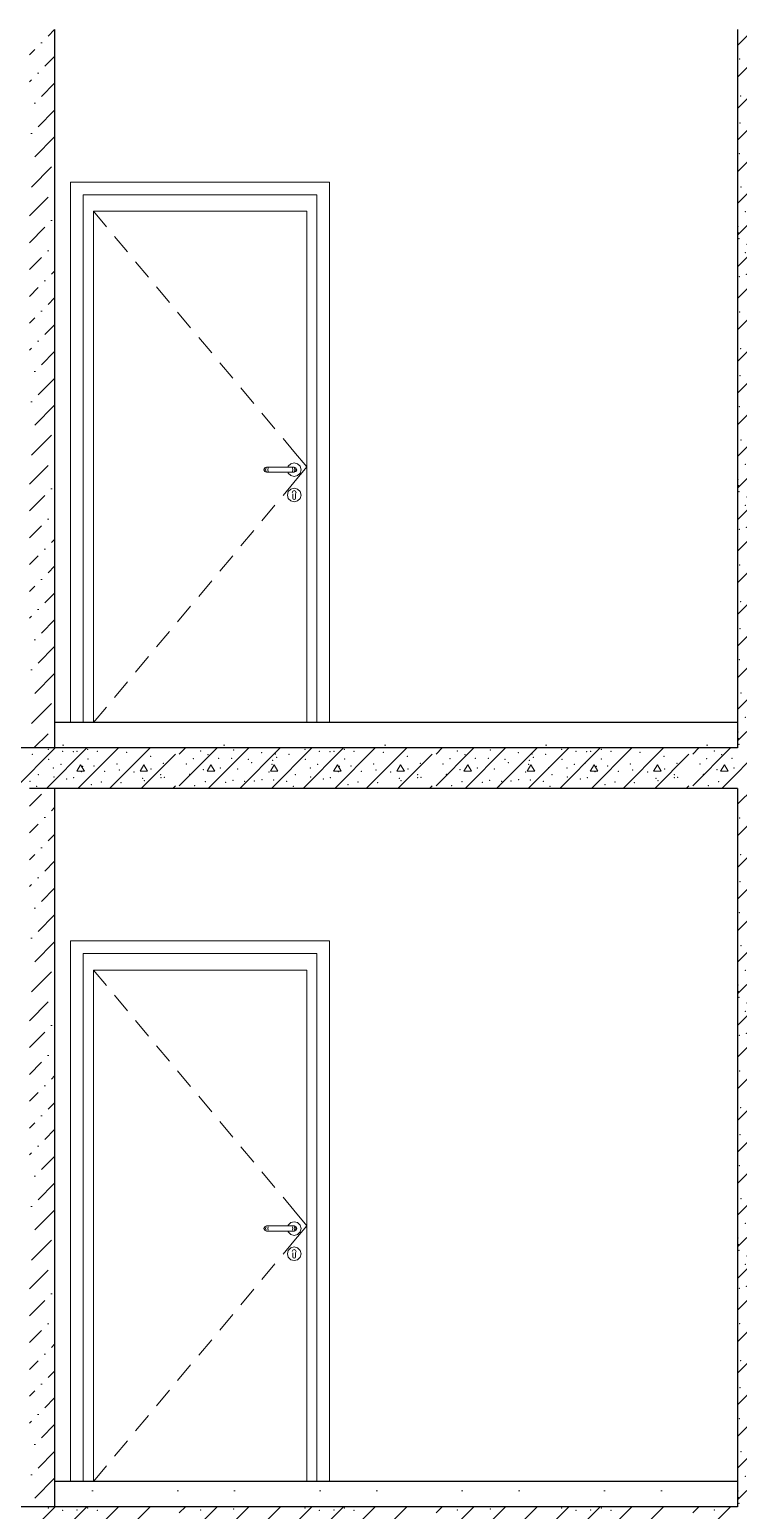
# Model space of a CAD drawing. Header units: millimetres. Extents: x 18162 to 7085488, y 72188 to 247925.
# Drawn here: x 4247714 to 4250516, y 137638 to 143493 of the extents above; entities that cross this region are included whole.
import ezdxf

# ---------------------------------------------------------------- set-up
doc = ezdxf.new("R2010")
doc.units = ezdxf.units.MM
doc.header["$MEASUREMENT"] = 0
doc.layers.add('Archicad Doors', color=7, linetype='Continuous')
doc.layers.add('Structural - Bearing', color=7, linetype='Continuous')
pattern_1 = [(45, (4294986.58, 104752.7), (-106.066, 106.066), [112.5, -37.5, 0, -37.5]), (45, (4294999.84, 104872.03), (-106.066, 106.066), [112.5, -37.5, 0, -37.5])]
pattern_2 = [(0, (4294986.6, 104752.7), (0, 1169.134), [73.125, -601.875]), (0, (4295324.1, 105337.3), (0, 1169.134), [73.125, -601.875]), (60, (4294986.6, 104752.7), (-1012.5, 584.567), [73.125, -601.875]), (60, (4295661.6, 104752.7), (-1012.5, 584.567), [73.125, -601.875]), (120, (4295059.7, 104752.7), (1012.5, 584.567), [73.125, -601.875]), (120, (4295734.7, 104752.7), (1012.5, 584.567), [73.125, -601.875]), (0, (4294986.58, 104865.2), (0, 225), [0, -225, 0, -337.5]), (45, (4295099.08, 104865.2), (-159.099, 159.099), [0, -168.75, 0, -281.25])]

# ---------------------------------------------------------------- blocks, each defined once
blk = doc.blocks.new('*X1398', base_point=(4294986.6, 104752.7))
at = {"layer": 'Structural - Bearing', "color": 7, "linetype": 'Continuous', "lineweight": 9}
for p, q in [((4250513.1, 140305.2), (4250700.6, 140492.7)), ((4250513.1, 140430.2), (4250575.6, 140492.7)), ((4250586.2, 140420), (4250571.3, 140393.9)), ((4250571.3, 140393.9), (4250601.3, 140394)), ((4250601.3, 140394), (4250586.2, 140420)), ((4250513.1, 140180.2), (4250713.1, 140380.2)), ((4250513.1, 140055.2), (4250713.1, 140255.2)), ((4250696, 140227.3), (4250711.2, 140253.3)), ((4250713.1, 140227.3), (4250696, 140227.3)), ((4250711.2, 140253.3), (4250713.1, 140249.9)), ((4250513.1, 139930.2), (4250713.1, 140130.2)), ((4250586.2, 140086.6), (4250571.3, 140060.6)), ((4250571.3, 140060.6), (4250601.3, 140060.6)), ((4250601.3, 140060.6), (4250586.2, 140086.6)), ((4250513.1, 139805.2), (4250713.1, 140005.2)), ((4250696, 139894), (4250711.2, 139920)), ((4250711.2, 139920), (4250713.1, 139916.6)), ((4250586.2, 139753.3), (4250713.1, 139880.2)), ((4250713.1, 139893.9), (4250696, 139894)), ((4250513.1, 139555.2), (4250711.2, 139753.3)), ((4250513.1, 139680.2), (4250586.2, 139753.3)), ((4250586.2, 139753.3), (4250571.3, 139727.2)), ((4250601.3, 139727.3), (4250586.2, 139753.3)), ((4250711.2, 139753.3), (4250713.1, 139755.2)), ((4250571.3, 139727.2), (4250601.3, 139727.3)), ((4250513.1, 139430.2), (4250713.1, 139630.2)), ((4250696, 139560.6), (4250711.2, 139586.6)), ((4250711.2, 139586.6), (4250713.1, 139583.2)), ((4250713.1, 139560.6), (4250696, 139560.6)), ((4250513.1, 139305.2), (4250713.1, 139505.2)), ((4250586.2, 139419.9), (4250571.3, 139393.9)), ((4250571.3, 139393.9), (4250601.3, 139393.9)), ((4250601.3, 139393.9), (4250586.2, 139419.9)), ((4250513.1, 139180.2), (4250713.1, 139380.2)), ((4250513.1, 139055.2), (4250713.1, 139255.2)), ((4250696, 139227.3), (4250711.2, 139253.3)), ((4250713.1, 139227.3), (4250696, 139227.3)), ((4250711.2, 139253.3), (4250713.1, 139249.9)), ((4250513.1, 138930.2), (4250713.1, 139130.2)), ((4250586.2, 139086.6), (4250571.3, 139060.6)), ((4250571.3, 139060.6), (4250601.3, 139060.6)), ((4250601.3, 139060.6), (4250586.2, 139086.6)), ((4250513.1, 138805.2), (4250713.1, 139005.2)), ((4250586.2, 138753.3), (4250713.1, 138880.2)), ((4250696, 138893.9), (4250711.2, 138919.9)), ((4250713.1, 138893.9), (4250696, 138893.9)), ((4250711.2, 138919.9), (4250713.1, 138916.6)), ((4250513.1, 138555.2), (4250711.2, 138753.2)), ((4250513.1, 138680.2), (4250586.2, 138753.2)), ((4250586.2, 138753.3), (4250571.3, 138727.2)), ((4250601.3, 138727.3), (4250586.2, 138753.3)), ((4250711.2, 138753.3), (4250713.1, 138755.2)), ((4250571.3, 138727.2), (4250601.3, 138727.3)), ((4250513.1, 138430.2), (4250713.1, 138630.2)), ((4250696, 138560.6), (4250711.2, 138586.6)), ((4250711.2, 138586.6), (4250713.1, 138583.2)), ((4250713.1, 138560.6), (4250696, 138560.6)), ((4250513.1, 138305.2), (4250713.1, 138505.2)), ((4250586.2, 138419.9), (4250571.3, 138393.9)), ((4250601.3, 138393.9), (4250586.2, 138419.9)), ((4250513.1, 138180.2), (4250713.1, 138380.2)), ((4250571.3, 138393.9), (4250601.3, 138393.9)), ((4250513.1, 138055.2), (4250713.1, 138255.2)), ((4250696, 138227.3), (4250711.2, 138253.3)), ((4250713.1, 138227.2), (4250696, 138227.3)), ((4250711.2, 138253.3), (4250713.1, 138249.9)), ((4250513.1, 137930.2), (4250713.1, 138130.2)), ((4250586.2, 138086.6), (4250571.3, 138060.6)), ((4250571.3, 138060.6), (4250601.3, 138060.6)), ((4250601.3, 138060.6), (4250586.2, 138086.6)), ((4250513.1, 137805.2), (4250713.1, 138005.2)), ((4250586.2, 137753.2), (4250713.1, 137880.2)), ((4250696, 137893.9), (4250711.2, 137919.9)), ((4250713.1, 137893.9), (4250696, 137893.9)), ((4250711.2, 137919.9), (4250713.1, 137916.6)), ((4250513.1, 137680.2), (4250586.2, 137753.2)), ((4250586.2, 137753.2), (4250571.3, 137727.2)), ((4250601.3, 137727.2), (4250586.2, 137753.2)), ((4250610.6, 137652.7), (4250711.2, 137753.2)), ((4250711.2, 137753.2), (4250713.1, 137755.2)), ((4250571.3, 137727.2), (4250601.3, 137727.2))]:
    blk.add_line(p, q, dxfattribs=at)
for p in [(4250586.6, 140490.7), (4250659.8, 140487.1), (4250690.9, 140483.6), (4250556.1, 140397.1), (4250570.1, 140443.6), (4250608.9, 140426.7), (4250666.4, 140399.3), (4250675.4, 140400.1), (4250520.9, 140376.1), (4250579.6, 140335.2), (4250595.7, 140368.5), (4250621.9, 140361), (4250665.5, 140372.6), (4250695.1, 140330.1), (4250582.7, 140273.4), (4250618.4, 140324.5), (4250665.6, 140289.1), (4250525.5, 140230.7), (4250581.8, 140214.2), (4250638.1, 140233.2), (4250686.1, 140260.6), (4250701.6, 140216.8), (4250560.4, 140165.7), (4250629.1, 140202.3), (4250665.6, 140180.7), (4250702.1, 140185), (4250522.6, 140124.1), (4250557.5, 140116.9), (4250603.4, 140097), (4250658.1, 140127.1), (4250689.3, 140106.5), (4250581.3, 140068.5), (4250618.1, 140086.5), (4250669.3, 140044.6), (4250694.6, 140041.2), (4250520.7, 140001.5), (4250647.4, 139997.2), (4250562.6, 139955.1), (4250575, 139939.6), (4250585.8, 139948.9), (4250655.3, 139925.7), (4250698.9, 139927.5), (4250526.1, 139870.6), (4250612.1, 139911.8), (4250587.3, 139819.1), (4250646.1, 139846.9), (4250669.4, 139859), (4250695.5, 139805.2), (4250544.1, 139773.4), (4250631.6, 139768.3), (4250514.9, 139715.1), (4250517.8, 139689.1), (4250581.8, 139715.1), (4250641.1, 139715.1), (4250674.6, 139694.5), (4250518.3, 139666.5), (4250550.9, 139644.3), (4250572, 139678.2), (4250595.7, 139663.3), (4250640.6, 139666.5), (4250661.7, 139634), (4250686.1, 139659.8), (4250543.3, 139611.4), (4250566.4, 139569.6), (4250608.9, 139607.6), (4250621.9, 139594.1), (4250702.9, 139587.6), (4250704.8, 139604.1), (4250519.6, 139516.5), (4250548.4, 139524.5), (4250595.1, 139520.6), (4250632.9, 139521.6), (4250663, 139527.1), (4250690.9, 139557.7), (4250709.3, 139525.8), (4250585.8, 139502.1), (4250586.6, 139490.7), (4250659.8, 139487.1), (4250690.9, 139483.5), (4250556.1, 139397.1), (4250570.1, 139443.6), (4250608.9, 139426.7), (4250666.4, 139399.3), (4250675.4, 139400.1), (4250520.9, 139376.1), (4250579.6, 139335.2), (4250595.7, 139368.5), (4250621.9, 139361), (4250665.5, 139372.6), (4250618.4, 139324.5), (4250665.6, 139289.1), (4250695.1, 139330), (4250525.5, 139230.7), (4250582.7, 139273.4), (4250638.1, 139233.2), (4250686.1, 139260.6), (4250701.6, 139216.8), (4250560.4, 139165.7), (4250581.8, 139214.2), (4250629.1, 139202.3), (4250665.6, 139180.7), (4250702.1, 139185), (4250522.6, 139124.1), (4250557.5, 139116.9), (4250658.1, 139127), (4250689.3, 139106.5), (4250581.3, 139068.4), (4250603.4, 139097), (4250618.1, 139086.5), (4250669.3, 139044.6), (4250694.6, 139041.2), (4250520.7, 139001.5), (4250647.4, 138997.2), (4250562.6, 138955), (4250575, 138939.6), (4250585.8, 138948.9), (4250655.3, 138925.7), (4250698.9, 138927.4), (4250526.1, 138870.6), (4250612.1, 138911.8), (4250587.3, 138819.1), (4250646.1, 138846.9), (4250669.4, 138859), (4250544.1, 138773.4), (4250631.6, 138768.3), (4250695.5, 138805.2), (4250514.9, 138715.1), (4250581.8, 138715.1), (4250641.1, 138715.1), (4250674.6, 138694.5), (4250517.8, 138689.1), (4250518.3, 138666.5), (4250550.9, 138644.3), (4250572, 138678.2), (4250595.7, 138663.3), (4250640.6, 138666.5), (4250661.7, 138634), (4250686.1, 138659.7), (4250543.3, 138611.4), (4250608.9, 138607.6), (4250621.9, 138594.1), (4250702.9, 138587.6), (4250704.8, 138604.1), (4250519.6, 138516.5), (4250548.4, 138524.5), (4250566.4, 138569.6), (4250595.1, 138520.6), (4250632.9, 138521.6), (4250663, 138527.1), (4250690.9, 138557.7), (4250709.3, 138525.8), (4250585.8, 138502.1), (4250586.6, 138490.7), (4250659.8, 138487), (4250690.9, 138483.5), (4250556.1, 138397), (4250570.1, 138443.6), (4250608.9, 138426.7), (4250666.4, 138399.3), (4250675.4, 138400.1), (4250520.9, 138376.1), (4250595.7, 138368.5), (4250621.9, 138361), (4250665.5, 138372.6), (4250579.6, 138335.2), (4250618.4, 138324.5), (4250665.6, 138289.1), (4250695.1, 138330), (4250525.5, 138230.7), (4250582.7, 138273.4), (4250638.1, 138233.1), (4250686.1, 138260.5), (4250560.4, 138165.7), (4250581.8, 138214.2), (4250629.1, 138202.3), (4250665.6, 138180.7), (4250701.6, 138216.8), (4250702.1, 138185), (4250522.6, 138124), (4250557.5, 138116.9), (4250658.1, 138127), (4250689.3, 138106.5), (4250581.3, 138068.4), (4250603.4, 138097), (4250618.1, 138086.5), (4250520.7, 138001.5), (4250647.4, 137997.2), (4250669.3, 138044.6), (4250694.6, 138041.2), (4250562.6, 137955), (4250575, 137939.6), (4250585.8, 137948.9), (4250526.1, 137870.6), (4250612.1, 137911.8), (4250655.3, 137925.7), (4250698.9, 137927.4), (4250587.3, 137819), (4250646.1, 137846.9), (4250669.4, 137859), (4250544.1, 137773.4), (4250631.6, 137768.3), (4250695.5, 137805.1), (4250514.9, 137715.1), (4250581.8, 137715.1), (4250641.1, 137715.1), (4250517.8, 137689), (4250518.3, 137666.5), (4250572, 137678.2), (4250595.7, 137663.3), (4250640.6, 137666.5), (4250674.6, 137694.5), (4250686.1, 137659.7)]:
    blk.add_point(p, dxfattribs=at)
blk = doc.blocks.new('*X1400', base_point=(4294986.6, 104752.7))
at = {"layer": 'Structural - Bearing', "color": 7, "linetype": 'Continuous', "lineweight": 9}
for p, q in [((4247655.3, 137492.7), (4247815.3, 137652.7)), ((4247780.3, 137492.7), (4247940.3, 137652.7)), ((4247905.3, 137492.7), (4248065.3, 137652.7)), ((4248030.3, 137492.7), (4248190.3, 137652.7)), ((4248305.9, 137628.2), (4248330.4, 137652.7)), ((4248305.9, 137503.2), (4248455.4, 137652.7)), ((4248420.4, 137492.7), (4248580.4, 137652.7)), ((4248545.4, 137492.7), (4248705.4, 137652.7)), ((4248670.4, 137492.7), (4248830.4, 137652.7)), ((4248795.4, 137492.7), (4248955.4, 137652.7)), ((4248920.4, 137492.7), (4249080.4, 137652.7)), ((4249045.4, 137492.7), (4249205.4, 137652.7)), ((4249321, 137628.2), (4249345.5, 137652.7)), ((4249321, 137503.2), (4249470.5, 137652.7)), ((4249435.5, 137492.7), (4249595.5, 137652.7)), ((4249560.5, 137492.7), (4249720.5, 137652.7)), ((4249685.5, 137492.7), (4249845.5, 137652.7)), ((4249810.5, 137492.7), (4249970.5, 137652.7)), ((4249935.5, 137492.7), (4250095.5, 137652.7)), ((4250060.5, 137492.7), (4250220.5, 137652.7)), ((4250336.2, 137628.2), (4250360.6, 137652.7)), ((4250336.2, 137503.2), (4250485.6, 137652.7))]:
    blk.add_line(p, q, dxfattribs=at)
for p in [(4247787.5, 137647.2), (4247844.2, 137639.1), (4247902, 137639.6), (4247943.8, 137647.3), (4247982, 137639.1), (4248390.6, 137640.4), (4248520.7, 137644.3), (4248802.6, 137647.2), (4248859.4, 137639.1), (4248917.2, 137639.6), (4248958.9, 137647.3), (4248997.2, 137639.1), (4249405.7, 137640.4), (4249535.8, 137644.3), (4249817.7, 137647.2), (4249874.5, 137639.1), (4249932.3, 137639.6), (4249974, 137647.3), (4250012.3, 137639.1), (4250420.9, 137640.4)]:
    blk.add_point(p, dxfattribs=at)
blk = doc.blocks.new('*X1411', base_point=(4294986.6, 104752.7))
at = {"layer": 'Structural - Bearing', "color": 7, "linetype": 'Continuous', "lineweight": 9}
for p, q in [((4250513.1, 143305.3), (4250700.5, 143492.7)), ((4250513.1, 143430.3), (4250575.5, 143492.7)), ((4250513.1, 143180.3), (4250713.1, 143380.3)), ((4250586.2, 143420), (4250571.3, 143394)), ((4250571.3, 143394), (4250601.3, 143394)), ((4250601.3, 143394), (4250586.2, 143420)), ((4250513.1, 143055.3), (4250713.1, 143255.3)), ((4250696, 143227.3), (4250711.2, 143253.3)), ((4250713.1, 143227.3), (4250696, 143227.3)), ((4250711.2, 143253.3), (4250713.1, 143250)), ((4250513.1, 142930.3), (4250713.1, 143130.3)), ((4250586.2, 143086.7), (4250571.3, 143060.6)), ((4250601.3, 143060.7), (4250586.2, 143086.7)), ((4250571.3, 143060.6), (4250601.3, 143060.7)), ((4250513.1, 142805.3), (4250713.1, 143005.3)), ((4250696, 142894), (4250711.2, 142920)), ((4250711.2, 142920), (4250713.1, 142916.6)), ((4250586.2, 142753.3), (4250713.1, 142880.3)), ((4250713.1, 142894), (4250696, 142894)), ((4250513.1, 142555.2), (4250711.2, 142753.3)), ((4250513.1, 142680.2), (4250586.2, 142753.3)), ((4250586.2, 142753.3), (4250571.3, 142727.3)), ((4250601.3, 142727.3), (4250586.2, 142753.3)), ((4250711.2, 142753.3), (4250713.1, 142755.3)), ((4250571.3, 142727.3), (4250601.3, 142727.3)), ((4250513.1, 142430.2), (4250713.1, 142630.2)), ((4250696, 142560.7), (4250711.2, 142586.7)), ((4250713.1, 142560.6), (4250696, 142560.7)), ((4250711.2, 142586.7), (4250713.1, 142583.3)), ((4250513.1, 142305.2), (4250713.1, 142505.2)), ((4250513.1, 142180.2), (4250713.1, 142380.2)), ((4250586.2, 142420), (4250571.3, 142394)), ((4250571.3, 142394), (4250601.3, 142394)), ((4250601.3, 142394), (4250586.2, 142420)), ((4250513.1, 142055.2), (4250713.1, 142255.2)), ((4250696, 142227.3), (4250711.2, 142253.3)), ((4250713.1, 142227.3), (4250696, 142227.3)), ((4250711.2, 142253.3), (4250713.1, 142250)), ((4250513.1, 141930.2), (4250713.1, 142130.2)), ((4250586.2, 142086.7), (4250571.3, 142060.6)), ((4250601.3, 142060.7), (4250586.2, 142086.7)), ((4250571.3, 142060.6), (4250601.3, 142060.7)), ((4250513.1, 141805.2), (4250713.1, 142005.2)), ((4250696, 141894), (4250711.2, 141920)), ((4250711.2, 141920), (4250713.1, 141916.6)), ((4250586.2, 141753.3), (4250713.1, 141880.2)), ((4250713.1, 141894), (4250696, 141894)), ((4250513.1, 141555.2), (4250711.2, 141753.3)), ((4250513.1, 141680.2), (4250586.2, 141753.3)), ((4250586.2, 141753.3), (4250571.3, 141727.3)), ((4250601.3, 141727.3), (4250586.2, 141753.3)), ((4250711.2, 141753.3), (4250713.1, 141755.2)), ((4250571.3, 141727.3), (4250601.3, 141727.3)), ((4250513.1, 141430.2), (4250713.1, 141630.2)), ((4250696, 141560.6), (4250711.2, 141586.6)), ((4250713.1, 141560.6), (4250696, 141560.6)), ((4250711.2, 141586.6), (4250713.1, 141583.3)), ((4250513.1, 141305.2), (4250713.1, 141505.2)), ((4250586.2, 141420), (4250571.3, 141393.9)), ((4250571.3, 141393.9), (4250601.3, 141394)), ((4250601.3, 141394), (4250586.2, 141420)), ((4250513.1, 141180.2), (4250713.1, 141380.2)), ((4250513.1, 141055.2), (4250713.1, 141255.2)), ((4250696, 141227.3), (4250711.2, 141253.3)), ((4250713.1, 141227.3), (4250696, 141227.3)), ((4250711.2, 141253.3), (4250713.1, 141249.9)), ((4250513.1, 140930.2), (4250713.1, 141130.2)), ((4250586.2, 141086.6), (4250571.3, 141060.6)), ((4250571.3, 141060.6), (4250601.3, 141060.6)), ((4250601.3, 141060.6), (4250586.2, 141086.6)), ((4250513.1, 140805.2), (4250713.1, 141005.2)), ((4250696, 140894), (4250711.2, 140920)), ((4250711.2, 140920), (4250713.1, 140916.6)), ((4250586.2, 140753.3), (4250713.1, 140880.2)), ((4250713.1, 140894), (4250696, 140894)), ((4250513.1, 140680.2), (4250586.2, 140753.3)), ((4250586.2, 140753.3), (4250571.3, 140727.3)), ((4250601.3, 140727.3), (4250586.2, 140753.3)), ((4250610.6, 140652.7), (4250711.2, 140753.3)), ((4250711.2, 140753.3), (4250713.1, 140755.2)), ((4250571.3, 140727.3), (4250601.3, 140727.3))]:
    blk.add_line(p, q, dxfattribs=at)
for p in [(4250586.6, 143490.8), (4250570.1, 143443.7), (4250659.8, 143487.1), (4250690.9, 143483.6), (4250520.9, 143376.2), (4250556.1, 143397.1), (4250608.9, 143426.7), (4250666.4, 143399.4), (4250675.4, 143400.2), (4250579.6, 143335.3), (4250595.7, 143368.6), (4250618.4, 143324.6), (4250621.9, 143361.1), (4250665.5, 143372.7), (4250695.1, 143330.1), (4250582.7, 143273.4), (4250665.6, 143289.2), (4250686.1, 143260.6), (4250525.5, 143230.8), (4250581.8, 143214.3), (4250629.1, 143202.4), (4250638.1, 143233.2), (4250701.6, 143216.8), (4250560.4, 143165.7), (4250665.6, 143180.8), (4250702.1, 143185.1), (4250522.6, 143124.1), (4250557.5, 143117), (4250603.4, 143097.1), (4250618.1, 143086.6), (4250658.1, 143127.1), (4250689.3, 143106.6), (4250581.3, 143068.5), (4250669.3, 143044.7), (4250694.6, 143041.3), (4250520.7, 143001.6), (4250647.4, 142997.3), (4250562.6, 142955.1), (4250575, 142939.7), (4250585.8, 142948.9), (4250612.1, 142911.8), (4250655.3, 142925.8), (4250698.9, 142927.5), (4250526.1, 142870.6), (4250646.1, 142846.9), (4250669.4, 142859.1), (4250587.3, 142819.1), (4250695.5, 142805.2), (4250544.1, 142773.5), (4250631.6, 142768.3), (4250514.9, 142715.2), (4250517.8, 142689.1), (4250572, 142678.3), (4250581.8, 142715.2), (4250641.1, 142715.2), (4250674.6, 142694.6), (4250518.3, 142666.6), (4250550.9, 142644.4), (4250595.7, 142663.4), (4250640.6, 142666.6), (4250661.7, 142634.1), (4250686.1, 142659.8), (4250543.3, 142611.5), (4250566.4, 142569.7), (4250608.9, 142607.6), (4250621.9, 142594.1), (4250690.9, 142557.8), (4250702.9, 142587.7), (4250704.8, 142604.1), (4250519.6, 142516.5), (4250548.4, 142524.6), (4250585.8, 142502.1), (4250595.1, 142520.7), (4250632.9, 142521.7), (4250663, 142527.2), (4250709.3, 142525.9), (4250570.1, 142443.7), (4250586.6, 142490.8), (4250659.8, 142487.1), (4250690.9, 142483.6), (4250556.1, 142397.1), (4250608.9, 142426.7), (4250666.4, 142399.3), (4250675.4, 142400.1), (4250520.9, 142376.2), (4250579.6, 142335.2), (4250595.7, 142368.5), (4250618.4, 142324.6), (4250621.9, 142361), (4250665.5, 142372.6), (4250695.1, 142330.1), (4250582.7, 142273.4), (4250665.6, 142289.1), (4250525.5, 142230.8), (4250581.8, 142214.2), (4250638.1, 142233.2), (4250686.1, 142260.6), (4250701.6, 142216.8), (4250560.4, 142165.7), (4250629.1, 142202.3), (4250665.6, 142180.8), (4250702.1, 142185), (4250522.6, 142124.1), (4250557.5, 142116.9), (4250603.4, 142097.1), (4250618.1, 142086.6), (4250658.1, 142127.1), (4250689.3, 142106.5), (4250581.3, 142068.5), (4250669.3, 142044.6), (4250694.6, 142041.2), (4250520.7, 142001.5), (4250647.4, 141997.2), (4250562.6, 141955.1), (4250575, 141939.6), (4250585.8, 141948.9), (4250612.1, 141911.8), (4250655.3, 141925.7), (4250698.9, 141927.5), (4250526.1, 141870.6), (4250669.4, 141859.1), (4250587.3, 141819.1), (4250646.1, 141846.9), (4250695.5, 141805.2), (4250544.1, 141773.5), (4250631.6, 141768.3), (4250514.9, 141715.2), (4250517.8, 141689.1), (4250572, 141678.2), (4250581.8, 141715.2), (4250641.1, 141715.2), (4250674.6, 141694.6), (4250518.3, 141666.5), (4250550.9, 141644.3), (4250595.7, 141663.3), (4250640.6, 141666.5), (4250661.7, 141634), (4250686.1, 141659.8), (4250543.3, 141611.5), (4250566.4, 141569.6), (4250608.9, 141607.6), (4250621.9, 141594.1), (4250702.9, 141587.7), (4250704.8, 141604.1), (4250519.6, 141516.5), (4250548.4, 141524.6), (4250585.8, 141502.1), (4250595.1, 141520.7), (4250632.9, 141521.7), (4250663, 141527.2), (4250690.9, 141557.8), (4250709.3, 141525.9), (4250570.1, 141443.7), (4250586.6, 141490.7), (4250659.8, 141487.1), (4250690.9, 141483.6), (4250556.1, 141397.1), (4250608.9, 141426.7), (4250666.4, 141399.3), (4250675.4, 141400.1), (4250520.9, 141376.1), (4250579.6, 141335.2), (4250595.7, 141368.5), (4250618.4, 141324.5), (4250621.9, 141361), (4250665.5, 141372.6), (4250695.1, 141330.1), (4250582.7, 141273.4), (4250665.6, 141289.1), (4250525.5, 141230.7), (4250581.8, 141214.2), (4250638.1, 141233.2), (4250686.1, 141260.6), (4250701.6, 141216.8), (4250560.4, 141165.7), (4250629.1, 141202.3), (4250665.6, 141180.7), (4250702.1, 141185), (4250522.6, 141124.1), (4250557.5, 141116.9), (4250603.4, 141097), (4250658.1, 141127.1), (4250689.3, 141106.5), (4250581.3, 141068.5), (4250618.1, 141086.5), (4250669.3, 141044.6), (4250694.6, 141041.2), (4250520.7, 141001.5), (4250647.4, 140997.2), (4250562.6, 140955.1), (4250575, 140939.6), (4250585.8, 140948.9), (4250655.3, 140925.7), (4250698.9, 140927.5), (4250526.1, 140870.6), (4250612.1, 140911.8), (4250669.4, 140859), (4250587.3, 140819.1), (4250646.1, 140846.9), (4250695.5, 140805.2), (4250544.1, 140773.5), (4250631.6, 140768.3), (4250514.9, 140715.2), (4250517.8, 140689.1), (4250581.8, 140715.2), (4250641.1, 140715.2), (4250674.6, 140694.5), (4250518.3, 140666.5), (4250572, 140678.2), (4250595.7, 140663.3), (4250640.6, 140666.5), (4250686.1, 140659.8)]:
    blk.add_point(p, dxfattribs=at)
blk = doc.blocks.new('*X1413', base_point=(4294986.6, 104752.7))
at = {"layer": 'Structural - Bearing', "color": 7, "linetype": 'Continuous', "lineweight": 9}
for p, q in [((4247655.2, 140492.7), (4247815.2, 140652.7)), ((4247780.2, 140492.7), (4247940.2, 140652.7)), ((4247905.2, 140492.7), (4248065.2, 140652.7)), ((4248030.2, 140492.7), (4248190.2, 140652.7)), ((4248155.2, 140492.7), (4248290.8, 140628.3)), ((4248305.9, 140628.3), (4248330.3, 140652.7)), ((4248305.9, 140503.3), (4248455.3, 140652.7)), ((4248420.3, 140492.7), (4248580.3, 140652.7)), ((4248545.3, 140492.7), (4248705.3, 140652.7)), ((4248670.3, 140492.7), (4248830.3, 140652.7)), ((4248795.3, 140492.7), (4248955.3, 140652.7)), ((4248920.3, 140492.7), (4249080.3, 140652.7)), ((4249045.3, 140492.7), (4249205.3, 140652.7)), ((4249170.3, 140492.7), (4249305.9, 140628.3)), ((4249321, 140628.3), (4249345.5, 140652.7)), ((4249321, 140503.3), (4249470.5, 140652.7)), ((4249435.5, 140492.7), (4249595.5, 140652.7)), ((4249560.5, 140492.7), (4249720.5, 140652.7)), ((4249685.5, 140492.7), (4249845.5, 140652.7)), ((4249810.5, 140492.7), (4249970.5, 140652.7)), ((4249935.5, 140492.7), (4250095.5, 140652.7)), ((4250060.5, 140492.7), (4250220.5, 140652.7)), ((4250185.5, 140492.7), (4250321, 140628.3)), ((4250336.2, 140628.3), (4250360.6, 140652.7)), ((4250336.2, 140503.3), (4250485.6, 140652.7)), ((4250450.6, 140492.7), (4250610.6, 140652.7)), ((4247900.7, 140560.6), (4247915.8, 140586.6)), ((4247915.8, 140586.6), (4247930.7, 140560.6)), ((4248150.7, 140560.6), (4248165.8, 140586.6)), ((4248165.8, 140586.6), (4248180.7, 140560.6)), ((4248415.8, 140560.6), (4248430.9, 140586.6)), ((4248430.9, 140586.6), (4248445.8, 140560.6)), ((4248665.8, 140560.6), (4248680.9, 140586.6)), ((4248680.9, 140586.6), (4248695.8, 140560.6)), ((4248915.8, 140560.6), (4248930.9, 140586.6)), ((4248930.9, 140586.6), (4248945.8, 140560.6)), ((4249165.8, 140560.6), (4249180.9, 140586.6)), ((4249180.9, 140586.6), (4249195.8, 140560.6)), ((4249430.9, 140560.6), (4249446, 140586.6)), ((4249446, 140586.6), (4249460.9, 140560.6)), ((4249680.9, 140560.6), (4249696, 140586.6)), ((4249696, 140586.6), (4249710.9, 140560.6)), ((4249930.9, 140560.6), (4249946, 140586.6)), ((4249946, 140586.6), (4249960.9, 140560.6)), ((4250180.9, 140560.6), (4250196, 140586.6)), ((4250196, 140586.6), (4250210.9, 140560.6)), ((4250446, 140560.6), (4250461.2, 140586.6)), ((4250461.2, 140586.6), (4250476.1, 140560.6)), ((4247930.7, 140560.6), (4247900.7, 140560.6)), ((4248180.7, 140560.6), (4248150.7, 140560.6)), ((4248445.8, 140560.6), (4248415.8, 140560.6)), ((4248695.8, 140560.6), (4248665.8, 140560.6)), ((4248945.8, 140560.6), (4248915.8, 140560.6)), ((4249195.8, 140560.6), (4249165.8, 140560.6)), ((4249460.9, 140560.6), (4249430.9, 140560.6)), ((4249710.9, 140560.6), (4249680.9, 140560.6)), ((4249960.9, 140560.6), (4249930.9, 140560.6)), ((4250210.9, 140560.6), (4250180.9, 140560.6)), ((4250476.1, 140560.6), (4250446, 140560.6)), ((4248280.2, 140492.7), (4248290.8, 140503.3)), ((4249295.3, 140492.7), (4249305.9, 140503.3)), ((4250310.5, 140492.7), (4250321, 140503.3))]:
    blk.add_line(p, q, dxfattribs=at)
for p in [(4247724.3, 140627.3), (4247787.5, 140647.3), (4247844.2, 140639.2), (4247886.6, 140638.1), (4247902, 140639.6), (4247943.8, 140647.4), (4247982, 140639.2), (4248097.5, 140635), (4248390.6, 140640.5), (4248419.8, 140625.9), (4248520.7, 140644.3), (4248631.4, 140634), (4248685.4, 140628.8), (4248739.4, 140627.3), (4248802.6, 140647.3), (4248859.4, 140639.2), (4248901.7, 140638.1), (4248917.2, 140639.6), (4248958.9, 140647.4), (4248997.2, 140639.2), (4249112.6, 140635), (4249405.7, 140640.5), (4249434.9, 140625.9), (4249535.8, 140644.3), (4249646.6, 140634), (4249700.5, 140628.8), (4249754.6, 140627.3), (4249817.7, 140647.3), (4249874.5, 140639.2), (4249916.8, 140638.1), (4249932.3, 140639.6), (4249974, 140647.4), (4250012.3, 140639.2), (4250127.7, 140635), (4250420.9, 140640.5), (4250450.1, 140625.9), (4247736.7, 140574.2), (4247789.2, 140607.2), (4247808.2, 140573.5), (4247837.8, 140587.7), (4247879, 140591.5), (4247924.1, 140579.9), (4247944.5, 140608.8), (4247969.2, 140581.8), (4248059.1, 140589.6), (4248068.8, 140564.9), (4248192.6, 140619.5), (4248194.5, 140569.6), (4248243.4, 140591.5), (4248334, 140588.9), (4248361, 140610.4), (4248400.9, 140567.1), (4248461.3, 140611.8), (4248468.5, 140572.9), (4248513, 140611.5), (4248536.1, 140569.6), (4248578.7, 140607.6), (4248591.6, 140594.1), (4248672.6, 140587.7), (4248674.5, 140604.1), (4248690.4, 140615.3), (4248751.8, 140574.2), (4248804.3, 140607.2), (4248823.3, 140573.5), (4248852.9, 140587.7), (4248894.1, 140591.5), (4248939.2, 140579.9), (4248959.6, 140608.8), (4248984.3, 140581.8), (4249074.3, 140589.6), (4249083.9, 140564.9), (4249207.7, 140619.5), (4249209.6, 140569.6), (4249258.6, 140591.5), (4249349.1, 140588.9), (4249376.1, 140610.4), (4249416, 140567.1), (4249476.4, 140611.8), (4249483.7, 140572.9), (4249528.1, 140611.5), (4249551.3, 140569.6), (4249593.8, 140607.6), (4249606.8, 140594.1), (4249687.8, 140587.7), (4249689.7, 140604.1), (4249705.6, 140615.3), (4249766.9, 140574.2), (4249819.5, 140607.2), (4249838.4, 140573.5), (4249868, 140587.7), (4249909.3, 140591.5), (4249954.3, 140579.9), (4249974.7, 140608.8), (4249999.5, 140581.8), (4250089.4, 140589.6), (4250099, 140564.9), (4250222.8, 140619.5), (4250224.8, 140569.6), (4250273.7, 140591.5), (4250364.2, 140588.9), (4250391.2, 140610.4), (4250431.2, 140567.1), (4250491.5, 140611.8), (4250498.8, 140572.9), (4247715, 140520.4), (4247748.9, 140546.5), (4247809.9, 140538.3), (4247860.6, 140529.5), (4247888.2, 140535.6), (4247918.9, 140559.3), (4247958.4, 140507.5), (4247997.8, 140517.6), (4248010.8, 140560.6), (4248075.1, 140516), (4248127.1, 140557.6), (4248161, 140532.9), (4248167.8, 140523.7), (4248232.7, 140546.9), (4248232.9, 140535.1), (4248246.6, 140536.1), (4248346.9, 140548.5), (4248408.5, 140519.1), (4248489.3, 140516.5), (4248518.1, 140524.6), (4248564.8, 140520.6), (4248602.7, 140521.6), (4248632.7, 140527.1), (4248660.6, 140557.7), (4248679.1, 140525.8), (4248730.2, 140520.4), (4248764.1, 140546.5), (4248825, 140538.3), (4248875.7, 140529.5), (4248903.4, 140535.6), (4248934.1, 140559.3), (4248973.5, 140507.5), (4249013, 140517.6), (4249026, 140560.6), (4249090.2, 140516), (4249142.2, 140557.6), (4249176.1, 140532.9), (4249183, 140523.7), (4249247.9, 140546.9), (4249248, 140535.1), (4249261.8, 140536.1), (4249362.1, 140548.5), (4249423.6, 140519.1), (4249504.5, 140516.5), (4249533.2, 140524.6), (4249580, 140520.6), (4249617.8, 140521.6), (4249647.8, 140527.1), (4249675.8, 140557.7), (4249694.2, 140525.8), (4249745.3, 140520.4), (4249779.2, 140546.5), (4249840.1, 140538.3), (4249890.9, 140529.5), (4249918.5, 140535.6), (4249949.2, 140559.3), (4249988.7, 140507.5), (4250028.1, 140517.6), (4250041.1, 140560.6), (4250105.4, 140516), (4250157.4, 140557.6), (4250191.2, 140532.9), (4250198.1, 140523.7), (4250263, 140546.9), (4250263.1, 140535.1), (4250276.9, 140536.1), (4250377.2, 140548.5), (4250438.7, 140519.1), (4247741.6, 140500.9), (4248367, 140503.7), (4248555.6, 140502.1), (4248756.8, 140500.9), (4249382.2, 140503.7), (4249570.7, 140502.1), (4249771.9, 140500.9), (4250397.3, 140503.7)]:
    blk.add_point(p, dxfattribs=at)

msp = doc.modelspace()

# ---------------------------------------------------------------- hatches: boundary and pattern name
at = {"layer": 'Structural - Bearing', "linetype": 'Continuous', "lineweight": 9}
h = msp.add_hatch(dxfattribs=at)
h.set_pattern_fill('Dot___Dashed_0003', style=0, pattern_type=2)
h.set_pattern_definition(pattern_1)
h.paths.add_polyline_path([(4247813.1, 143492.7), (4247713.1, 143492.7), (4247713.1, 140652.7), (4247813.1, 140652.7)])
h = msp.add_hatch(dxfattribs=at)
h.set_pattern_fill('Lightweight_Concrete_0003', style=0, pattern_type=2)
h.set_pattern_definition(pattern_2)
h.paths.add_polyline_path([(4247813.1, 140652.7), (4250513.1, 140652.7), (4250513.1, 140752.7), (4247813.1, 140752.7)])
h = msp.add_hatch(dxfattribs=at)
h.set_pattern_fill('Dot___Dashed_0003', style=0, pattern_type=2)
h.set_pattern_definition(pattern_1)
h.paths.add_polyline_path([(4247813.1, 140492.7), (4247713.1, 140492.7), (4247713.1, 137652.7), (4247813.1, 137652.7)])
h = msp.add_hatch(dxfattribs=at)
h.set_pattern_fill('Lightweight_Concrete_0003', style=0, pattern_type=2)
h.set_pattern_definition(pattern_2)
h.paths.add_polyline_path([(4247813.1, 137652.7), (4250513.1, 137652.7), (4250513.1, 137752.7), (4247813.1, 137752.7)])

# ---------------------------------------------------------------- linework, layer by layer
at = {"layer": 'Archicad Doors', "color": 7, "linetype": 'Continuous', "lineweight": 9}
for p, q in [((4247876.1, 140752.7), (4247876.1, 142889.7)), ((4247876.1, 142889.7), (4248900.1, 142889.7)), ((4248900.1, 142889.7), (4248900.1, 140752.7)), ((4247926.1, 142839.7), (4247926.1, 140752.7)), ((4248850.1, 142839.7), (4247926.1, 142839.7)), ((4248850.1, 140752.7), (4248850.1, 142839.7)), ((4247966.1, 142774.7), (4248017.4, 142713.3)), ((4248810.1, 142774.7), (4247966.1, 142774.7)), ((4247966.1, 142774.7), (4247966.1, 140752.7)), ((4248810.1, 140752.7), (4248810.1, 142774.7)), ((4248049.4, 142674.9), (4248100.7, 142613.5)), ((4248132.7, 142575.1), (4248184, 142513.7)), ((4248216, 142475.3), (4248267.3, 142413.9)), ((4248299.3, 142375.5), (4248350.6, 142314.1)), ((4248382.7, 142275.7), (4248433.9, 142214.3)), ((4248466, 142175.9), (4248517.2, 142114.5)), ((4248549.3, 142076.1), (4248600.5, 142014.7)), ((4248632.6, 141976.3), (4248683.9, 141914.9)), ((4248715.9, 141876.5), (4248758.8, 141825.1)), ((4248758.8, 141825.1), (4248810.1, 141763.7)), ((4248643, 141759.8), (4248640.1, 141752.7)), ((4248640.1, 141752.7), (4248643, 141745.6)), ((4248644.6, 141759.8), (4248641.8, 141752.7)), ((4248641.8, 141752.7), (4248644.6, 141745.6)), ((4248650.1, 141762.7), (4248643, 141759.8)), ((4248643, 141745.6), (4248650.1, 141742.7)), ((4248649.4, 141759.8), (4248647.3, 141752.7)), ((4248647.3, 141752.7), (4248649.4, 141745.6)), ((4248651.2, 141762.7), (4248650.1, 141762.7)), ((4248651.2, 141742.7), (4248650.1, 141742.7)), ((4248654.5, 141762.7), (4248651.2, 141762.7)), ((4248654.5, 141742.7), (4248651.2, 141742.7)), ((4248659.4, 141762.7), (4248654.5, 141762.7)), ((4248659.4, 141742.7), (4248654.5, 141742.7)), ((4248656.6, 141759.8), (4248655.5, 141752.7)), ((4248655.5, 141752.7), (4248656.6, 141745.6)), ((4248665.1, 141762.7), (4248659.4, 141762.7)), ((4248665.1, 141742.7), (4248659.4, 141742.7)), ((4248745.1, 141762.7), (4248665.1, 141762.7)), ((4248745.1, 141742.7), (4248665.1, 141742.7)), ((4248735.8, 141762.7), (4248736.7, 141766.2)), ((4248736.7, 141739.2), (4248735.8, 141742.7)), ((4248736.7, 141766.2), (4248746.6, 141776.1)), ((4248746.6, 141729.3), (4248736.7, 141739.2)), ((4248750.8, 141762.7), (4248745.1, 141762.7)), ((4248750.8, 141742.7), (4248745.1, 141742.7)), ((4248746.6, 141776.1), (4248760.1, 141779.7)), ((4248755.7, 141762.7), (4248750.8, 141762.7)), ((4248755.7, 141742.7), (4248750.8, 141742.7)), ((4248753.6, 141759.8), (4248754.7, 141752.7)), ((4248754.7, 141752.7), (4248753.6, 141745.6)), ((4248759, 141762.7), (4248755.7, 141762.7)), ((4248759, 141742.7), (4248755.7, 141742.7)), ((4248758.8, 141702.3), (4248810.1, 141763.7)), ((4248760.1, 141762.7), (4248759, 141762.7)), ((4248760.1, 141742.7), (4248759, 141742.7)), ((4248760.1, 141779.7), (4248773.6, 141776.1)), ((4248760.1, 141762.7), (4248767.2, 141759.8)), ((4248767.2, 141745.6), (4248760.1, 141742.7)), ((4248760.8, 141759.8), (4248762.9, 141752.7)), ((4248762.9, 141752.7), (4248760.8, 141745.6)), ((4248765.6, 141759.8), (4248768.4, 141752.7)), ((4248768.4, 141752.7), (4248765.6, 141745.6)), ((4248767.2, 141759.8), (4248770.1, 141752.7)), ((4248770.1, 141752.7), (4248767.2, 141745.6)), ((4248773.6, 141776.1), (4248783.5, 141766.2)), ((4248783.5, 141739.2), (4248773.6, 141729.3)), ((4248783.5, 141766.2), (4248787.1, 141752.7)), ((4248787.1, 141752.7), (4248783.5, 141739.2)), ((4248715.9, 141650.9), (4248758.8, 141702.3)), ((4248736.7, 141666.2), (4248746.6, 141676.1)), ((4248760.1, 141725.7), (4248746.6, 141729.3)), ((4248746.6, 141676.1), (4248760.1, 141679.7)), ((4248773.6, 141729.3), (4248760.1, 141725.7)), ((4248760.1, 141679.7), (4248773.6, 141676.1)), ((4248773.6, 141676.1), (4248783.5, 141666.2)), ((4248733.1, 141652.7), (4248736.7, 141666.2)), ((4248736.7, 141639.2), (4248733.1, 141652.7)), ((4248746.6, 141629.3), (4248736.7, 141639.2)), ((4248760.1, 141625.7), (4248746.6, 141629.3)), ((4248752.6, 141662.4), (4248753.4, 141664.3)), ((4248753.4, 141664.3), (4248754.7, 141667.8)), ((4248754.7, 141667.8), (4248760.1, 141670.1)), ((4248755.1, 141655.6), (4248755.1, 141657.1)), ((4248755.1, 141655.6), (4248755.1, 141652.7)), ((4248755.1, 141652.7), (4248755.1, 141649.8)), ((4248755.1, 141649.8), (4248755.1, 141644)), ((4248755.1, 141644), (4248755.1, 141640.2)), ((4248756.6, 141636.7), (4248755.1, 141640.2)), ((4248760.1, 141635.2), (4248756.6, 141636.7)), ((4248760.1, 141670.1), (4248765.5, 141667.8)), ((4248763.6, 141636.7), (4248760.1, 141635.2)), ((4248773.6, 141629.3), (4248760.1, 141625.7)), ((4248765.1, 141640.2), (4248763.6, 141636.7)), ((4248767.6, 141662.4), (4248765.1, 141657.1)), ((4248765.1, 141657.1), (4248765.1, 141655.6)), ((4248765.1, 141655.6), (4248765.1, 141652.7)), ((4248765.1, 141652.7), (4248765.1, 141649.8)), ((4248765.1, 141649.8), (4248765.1, 141644)), ((4248765.1, 141644), (4248765.1, 141640.2)), ((4248765.5, 141667.8), (4248766.8, 141664.3)), ((4248766.8, 141664.3), (4248767.6, 141662.4)), ((4248783.5, 141639.2), (4248773.6, 141629.3)), ((4248783.5, 141666.2), (4248787.1, 141652.7)), ((4248787.1, 141652.7), (4248783.5, 141639.2)), ((4248632.6, 141551.1), (4248683.9, 141612.5)), ((4248549.3, 141451.3), (4248600.5, 141512.7)), ((4248466, 141351.5), (4248517.2, 141412.9)), ((4248382.7, 141251.7), (4248433.9, 141313.1)), ((4248299.3, 141151.9), (4248350.6, 141213.3)), ((4248216, 141052.1), (4248267.3, 141113.5)), ((4248132.7, 140952.3), (4248184, 141013.7)), ((4248049.4, 140852.5), (4248100.7, 140913.9)), ((4247966.1, 140752.7), (4248017.4, 140814.1)), ((4247876.1, 137752.7), (4247876.1, 139889.7)), ((4247876.1, 139889.7), (4248900.1, 139889.7)), ((4248900.1, 139889.7), (4248900.1, 137752.7)), ((4247926.1, 139839.7), (4247926.1, 137752.7)), ((4248850.1, 139839.7), (4247926.1, 139839.7)), ((4248850.1, 137752.7), (4248850.1, 139839.7)), ((4247966.1, 139774.7), (4248017.4, 139713.3)), ((4248810.1, 139774.7), (4247966.1, 139774.7)), ((4247966.1, 139774.7), (4247966.1, 137752.7)), ((4248810.1, 137752.7), (4248810.1, 139774.7)), ((4248049.4, 139674.9), (4248100.7, 139613.5)), ((4248132.7, 139575.1), (4248184, 139513.7)), ((4248216, 139475.3), (4248267.3, 139413.9)), ((4248299.3, 139375.5), (4248350.6, 139314.1)), ((4248382.7, 139275.7), (4248433.9, 139214.3)), ((4248466, 139175.9), (4248517.2, 139114.5)), ((4248549.3, 139076.1), (4248600.5, 139014.7)), ((4248632.6, 138976.3), (4248683.9, 138914.9)), ((4248715.9, 138876.5), (4248758.8, 138825.1)), ((4248758.8, 138825.1), (4248810.1, 138763.7)), ((4248643, 138759.8), (4248640.1, 138752.7)), ((4248640.1, 138752.7), (4248643, 138745.6)), ((4248644.6, 138759.8), (4248641.8, 138752.7)), ((4248641.8, 138752.7), (4248644.6, 138745.6)), ((4248650.1, 138762.7), (4248643, 138759.8)), ((4248649.4, 138759.8), (4248647.3, 138752.7)), ((4248647.3, 138752.7), (4248649.4, 138745.6)), ((4248651.2, 138762.7), (4248650.1, 138762.7)), ((4248654.5, 138762.7), (4248651.2, 138762.7)), ((4248659.4, 138762.7), (4248654.5, 138762.7)), ((4248656.6, 138759.8), (4248655.5, 138752.7)), ((4248655.5, 138752.7), (4248656.6, 138745.6)), ((4248665.1, 138762.7), (4248659.4, 138762.7)), ((4248745.1, 138762.7), (4248665.1, 138762.7)), ((4248735.8, 138762.7), (4248736.7, 138766.2)), ((4248736.7, 138766.2), (4248746.6, 138776.1)), ((4248750.8, 138762.7), (4248745.1, 138762.7)), ((4248746.6, 138776.1), (4248760.1, 138779.7)), ((4248755.7, 138762.7), (4248750.8, 138762.7)), ((4248753.6, 138759.8), (4248754.7, 138752.7)), ((4248754.7, 138752.7), (4248753.6, 138745.6)), ((4248759, 138762.7), (4248755.7, 138762.7)), ((4248758.8, 138702.3), (4248810.1, 138763.7)), ((4248760.1, 138762.7), (4248759, 138762.7)), ((4248760.1, 138779.7), (4248773.6, 138776.1)), ((4248760.1, 138762.7), (4248767.2, 138759.8)), ((4248760.8, 138759.8), (4248762.9, 138752.7)), ((4248762.9, 138752.7), (4248760.8, 138745.6)), ((4248765.6, 138759.8), (4248768.4, 138752.7)), ((4248768.4, 138752.7), (4248765.6, 138745.6)), ((4248767.2, 138759.8), (4248770.1, 138752.7)), ((4248770.1, 138752.7), (4248767.2, 138745.6)), ((4248773.6, 138776.1), (4248783.5, 138766.2)), ((4248783.5, 138766.2), (4248787.1, 138752.7)), ((4248787.1, 138752.7), (4248783.5, 138739.2)), ((4248643, 138745.6), (4248650.1, 138742.7)), ((4248651.2, 138742.7), (4248650.1, 138742.7)), ((4248654.5, 138742.7), (4248651.2, 138742.7)), ((4248659.4, 138742.7), (4248654.5, 138742.7)), ((4248665.1, 138742.7), (4248659.4, 138742.7)), ((4248745.1, 138742.7), (4248665.1, 138742.7)), ((4248715.9, 138650.9), (4248758.8, 138702.3)), ((4248736.7, 138739.2), (4248735.8, 138742.7)), ((4248746.6, 138729.3), (4248736.7, 138739.2)), ((4248750.8, 138742.7), (4248745.1, 138742.7)), ((4248760.1, 138725.7), (4248746.6, 138729.3)), ((4248755.7, 138742.7), (4248750.8, 138742.7)), ((4248759, 138742.7), (4248755.7, 138742.7)), ((4248760.1, 138742.7), (4248759, 138742.7)), ((4248767.2, 138745.6), (4248760.1, 138742.7)), ((4248773.6, 138729.3), (4248760.1, 138725.7)), ((4248783.5, 138739.2), (4248773.6, 138729.3)), ((4248733.1, 138652.7), (4248736.7, 138666.2)), ((4248736.7, 138639.2), (4248733.1, 138652.7)), ((4248736.7, 138666.2), (4248746.6, 138676.1)), ((4248746.6, 138629.3), (4248736.7, 138639.2)), ((4248746.6, 138676.1), (4248760.1, 138679.7)), ((4248752.6, 138662.4), (4248753.4, 138664.3)), ((4248753.4, 138664.3), (4248754.7, 138667.8)), ((4248754.7, 138667.8), (4248760.1, 138670.1)), ((4248755.1, 138655.6), (4248755.1, 138657.1)), ((4248755.1, 138655.6), (4248755.1, 138652.7)), ((4248755.1, 138652.7), (4248755.1, 138649.8)), ((4248755.1, 138649.8), (4248755.1, 138644)), ((4248755.1, 138644), (4248755.1, 138640.2)), ((4248756.6, 138636.7), (4248755.1, 138640.2)), ((4248760.1, 138635.2), (4248756.6, 138636.7)), ((4248760.1, 138679.7), (4248773.6, 138676.1)), ((4248760.1, 138670.1), (4248765.5, 138667.8)), ((4248763.6, 138636.7), (4248760.1, 138635.2)), ((4248765.1, 138640.2), (4248763.6, 138636.7)), ((4248767.6, 138662.4), (4248765.1, 138657.1)), ((4248765.1, 138657.1), (4248765.1, 138655.6)), ((4248765.1, 138655.6), (4248765.1, 138652.7)), ((4248765.1, 138652.7), (4248765.1, 138649.8)), ((4248765.1, 138649.8), (4248765.1, 138644)), ((4248765.1, 138644), (4248765.1, 138640.2)), ((4248765.5, 138667.8), (4248766.8, 138664.3)), ((4248766.8, 138664.3), (4248767.6, 138662.4)), ((4248773.6, 138676.1), (4248783.5, 138666.2)), ((4248783.5, 138639.2), (4248773.6, 138629.3)), ((4248783.5, 138666.2), (4248787.1, 138652.7)), ((4248787.1, 138652.7), (4248783.5, 138639.2)), ((4248632.6, 138551.1), (4248683.9, 138612.5)), ((4248760.1, 138625.7), (4248746.6, 138629.3)), ((4248773.6, 138629.3), (4248760.1, 138625.7)), ((4248549.3, 138451.3), (4248600.5, 138512.7)), ((4248466, 138351.5), (4248517.2, 138412.9)), ((4248382.7, 138251.7), (4248433.9, 138313.1)), ((4248299.3, 138151.9), (4248350.6, 138213.3)), ((4248216, 138052.1), (4248267.3, 138113.5)), ((4248132.7, 137952.3), (4248184, 138013.7)), ((4248049.4, 137852.5), (4248100.7, 137913.9)), ((4247966.1, 137752.7), (4248017.4, 137814.1))]:
    msp.add_line(p, q, dxfattribs=at)
at = {"layer": 'Structural - Bearing', "color": 7, "linetype": 'Continuous', "lineweight": 25}
for p, q in [((4247813.1, 143492.7), (4247813.1, 140752.7)), ((4250513.1, 143492.7), (4250513.1, 140752.7)), ((4247813.1, 140752.7), (4247813.1, 140652.7)), ((4250513.1, 140752.7), (4247813.1, 140752.7)), ((4250513.1, 140752.7), (4250513.1, 140652.7)), ((4247813.1, 140492.7), (4247713.1, 140492.7)), ((4247813.1, 140492.7), (4247813.1, 137752.7)), ((4250513.1, 140492.7), (4247813.1, 140492.7)), ((4250513.1, 140492.7), (4250513.1, 137752.7)), ((4247813.1, 137752.7), (4247813.1, 137652.7)), ((4250513.1, 137752.7), (4247813.1, 137752.7)), ((4250513.1, 137752.7), (4250513.1, 137652.7))]:
    msp.add_line(p, q, dxfattribs=at)
at = {"layer": 'Structural - Bearing', "color": 7, "linetype": 'Continuous', "lineweight": 25, "flags": 128}
for points in [[(4250513.1, 140652.7), (4247813.1, 140652.7), (4247713.1, 140652.7), (4244213.1, 140652.7)], [(4250513.1, 137652.7), (4247813.1, 137652.7), (4247713.1, 137652.7), (4244213.1, 137652.7)]]:
    msp.add_lwpolyline(points, dxfattribs=at)

# ---------------------------------------------------------------- block references
at = {"layer": 'Structural - Bearing', "lineweight": 0}
for name in ['*X1411', '*X1413', '*X1398', '*X1400']:
    msp.add_blockref(name, (4294986.6, 104752.7), dxfattribs=at)

doc.saveas('drawing.dxf')
